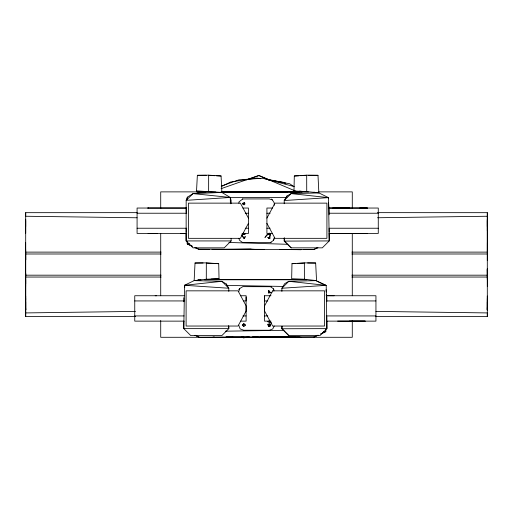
<?xml version="1.0" encoding="UTF-8"?>
<svg xmlns="http://www.w3.org/2000/svg" width="513" height="513" viewBox="0 0 513 513"><rect width="100%" height="100%" fill="white"/><g stroke="black" fill="none" stroke-linecap="round" stroke-linejoin="round"><path stroke-width="0.77" d="M25.65 242.649L25.65 286.517M25.695 233.146L25.695 220.545M137.093 212.651L25.695 212.677L25.695 216.249L137.086 217.775M135.49 316.502L25.695 316.515L25.695 277.046L161.133 277.046M186.174 232.267L186.181 229.074M186.2 212.311L186.206 209.118M192.272 246.259L187.283 243.938L187.271 241.565M228.804 326.255L228.804 328.634L221.879 335.56L190.721 335.56L183.795 328.634L183.789 321.151M228.804 291.41L228.804 288.242L226.4 284.048L221.879 281.316L194.151 280.617L184.526 285.279L183.795 328.634L228.804 328.634L228.574 325.697M246.112 296.899L246.112 321.132L240.507 321.132M270.986 295.744L264.58 295.744L264.58 321.132L270.986 321.132M320.747 333.969L325.736 331.642L325.736 329.243M329.147 232.331L329.147 229.138M329.166 214.774L329.173 209.195M487.305 226.611L487.299 219.205M487.35 286.517L487.305 268.562M377.51 212.651L487.305 212.677L487.305 252.12L351.867 252.12M206.297 279.239L206.329 262.868L195.03 263.015L194.151 280.617L206.297 279.239L219.032 278.739L218.718 263.695L206.329 262.868M231.062 203.674L231.132 200.538L230.273 197.447L221.885 192.446L208.631 191.535L208.656 175.157L197.358 175.311L196.53 191.125L205.604 191.432M326.768 319.971L326.781 316.771M326.819 301.593L326.839 296.803M326.916 320.901L326.896 328.634L319.971 335.56L288.813 335.56L281.932 328.756L281.964 326.3M25.701 219.205L25.695 226.611M487.305 260.604L487.35 242.649M25.701 308.698L25.695 309.82L25.695 301.901M487.305 220.545L487.305 230.824M487.305 296.027L487.292 309.769L487.305 301.901M487.305 307.563L487.279 310.141L487.305 298.489M25.695 299.682L25.695 296.027M315.662 263.015L304.363 262.868L291.98 263.695L291.66 278.739L304.395 279.239L316.54 280.617L315.662 263.015L307.601 262.983M284.221 203.719L284.215 200.538L287.017 195.966L291.14 193.613L318.868 192.914L317.989 175.311L306.691 175.157L294.308 175.985L293.987 191.035L306.723 191.535L318.868 192.914L328.506 197.64L329.224 240.93L322.299 247.85L291.14 247.85L284.26 241.097L284.292 237.987M238.936 203.328L238.981 201.878L242.777 198.935M184.802 287.171L184.526 285.279L221.879 281.316L228.804 288.242L184.526 285.279M25.695 276.911L25.855 273.73M269.614 291.16L268.357 292.795L270.37 292.436L268.761 290.531L268.568 293.019L271.935 292.487M187.322 198.646L187.463 197.127L193.048 193.613L221.885 192.446L221.071 175.985L208.656 175.157M269.889 238.481L267.741 237.41L268.876 238.398L269.889 238.481L270.383 233.947L269.216 233.139L268.081 233.934M268.491 292.038L268.761 290.531M286.716 197.531L287.017 195.966M244.855 237.84L245.233 236.41L243.855 238.66L241.879 235.326M238.725 291.743L239.738 288.524L242.88 286.645L271.197 286.716M243.008 204.655L242.636 203.347L244.663 202.911L244.015 204.931L242.636 203.347L243.848 202.904M238.782 238.314L239.597 240.328L242.527 242.514L270.428 242.527L273.365 240.482L274.288 237.66M268.876 238.398L270.383 233.947L266.946 234.614L264.92 237.468L269.216 233.139M187.463 197.127L186.168 200.346L186.123 240.93L193.048 247.85L224.207 247.85L231.132 240.93L231.087 238.558M328.249 198.185L328.506 197.64L291.14 193.613L284.215 200.538L328.506 197.64M273.365 240.482L274.269 238.68M274.243 326.024L272.711 328.98L269.325 330.25L243.752 330.244L240.142 328.897L238.731 325.191M248.439 223.328L240.366 238.333L188.431 238.333L188.431 203.135L240.366 203.135L248.439 218.134M266.907 218.134L274.987 203.135L326.916 203.135L326.916 238.333L274.987 238.333L266.907 223.328M320.862 333.886L325.755 331.616L325.749 329.275M238.769 289.691L239.738 288.524M241.302 235.724L243.829 233.139L245.124 234.031L242.258 234.614M242.322 325.223L243.88 323.799L245.471 325.127L243.803 326.505L242.322 325.223L243.88 323.799M242.117 234.351L243.829 233.139M270.761 322.318L267.895 321.747L269.197 320.843L270.332 321.651M148.122 233.434L157.158 233.428M221.558 186.456L230.658 181.98L256.878 178.037L260.771 178.71M195.581 193.67L199.397 191.881L206.098 191.862M196.915 280.746L198.98 279.777M313.623 337.291L317.9 335.297M318.066 335.188L314.578 336.81L199.377 337.291L195.1 335.297L199.377 337.291M232.1 337.291L233.171 337.285L212.715 337.323L214.21 336.772M221.206 186.123L239 179.819L262.541 178.242L294.263 186.578M221.103 188.681L258.597 175.523L298.393 192.253M246.445 179.928L259.148 175.517L270.197 180.23M262.374 336.669L259.347 337.676L253.858 336.797M268.568 326.486L270.364 325.922L270.037 324.081L267.908 324.261L268.568 326.486L267.908 324.261L270.037 324.081L268.357 326.262L270.364 325.922L269.825 323.857M268.325 234.422L270.383 233.947M263.259 336.823L259.347 337.676L255.448 336.817M249.305 336.759L243.835 337.843L241.687 336.772M258.013 336.849L254.897 337.432L252.601 336.778M242.207 234.537L245.124 234.031M256.359 336.823L254.044 337.15L257.154 336.804M197.184 280.278L200.981 279.848M254.999 337.291L261.944 336.81L301.054 337.285M270.428 242.527L271.191 242.45M255.019 249.581L264.285 249.575M187.283 241.533L187.283 243.938L189.618 243.739M212.715 337.323L213.087 337.298M230.273 197.447L186.168 200.346L193.048 193.613L230.273 197.447L230.395 203.77M281.926 326.371L281.932 328.756L326.896 328.634L326.204 285.356L281.887 288.242L281.894 291.422M287.389 191.92L288.024 191.881M294.308 175.985L298.996 175.773M300.554 175.702L306.806 175.414M308.371 175.343L317.989 175.311M291.98 263.695L295.886 263.515M297.444 263.445L303.696 263.156M211.074 279.059L219.032 278.739M316.54 280.617L288.813 281.316L284.677 283.67L281.887 288.242L288.813 281.316L326.204 285.356M213.626 249.498L219.776 249.369M295.712 337.285L287.806 337.304L299.746 337.15M248.33 337.06L225.887 337.06M231.587 249.587L225.387 249.568M195.03 263.015L203.09 262.983M197.358 175.311L206.297 175.311M225.284 331.186L283.869 330.308M264.637 337.06L286.337 337.06M377.517 217.749L487.305 216.249M25.695 312.924L135.483 311.417M300.176 279.591L288.248 279.579L300.06 279.572M221.148 249.376L211.965 249.575L220.16 249.562M225.874 249.337L251.075 249.126L258.02 249.581M186.296 208.047L147.725 208.034L148.513 208.041M183.962 233.421L186.257 233.409M359.639 208.06L367.545 208.034L332.68 208.047M224.662 279.566L213.831 279.572M286.164 337.188L261.925 337.291L261.944 336.81L292.955 337.285M229.869 197.64L286.357 197.543M205.604 191.881L160.716 191.881L160.716 208.656M220.968 191.881L301.785 191.881M318.618 191.881L352.284 191.881L352.284 208.656M199.044 192.048L215.813 192.054M221.398 192.054L308.428 192.061M225.13 192.112L287.908 192.112M242.489 198.948L269.21 198.922L272.397 199.929L274.256 202.93L274.269 205.309M328.762 208.034L349.872 208.047M186.751 208.041L137.08 208.041L137.08 233.428L186.751 233.428M242.835 208.041L248.439 208.041L248.439 233.428L242.033 233.428M272.512 208.041L266.907 208.041L266.907 233.428L272.512 233.428M328.711 208.047L378.273 208.041L378.273 233.428L329.282 233.415M137.08 213.228L186.751 213.228M245.24 213.228L248.439 213.228M266.907 213.228L270.114 213.228M329.397 213.228L378.273 213.228M137.08 228.234L186.751 228.234M245.24 228.234L248.439 228.234M266.907 228.234L270.088 228.234M328.955 228.234L378.273 228.234M180.922 233.415L186.347 233.409M231.132 240.93L186.123 240.93L186.059 233.191M209.785 249.581L199.397 249.581L195.12 247.587M213.78 249.581L220.192 249.581M224.373 249.581L251.325 249.581M254.525 249.581L258.52 249.581M303.26 249.581L313.648 249.581L317.919 247.587L313.642 249.581L198.441 249.1L194.953 247.478M25.695 252.12L161.133 252.12M25.695 253.993L161.133 253.993M351.867 253.993L487.305 253.993M25.695 275.18L161.133 275.18M351.867 275.18L487.305 275.18M351.867 277.046L487.305 277.046M225.63 279.617L287.325 279.636M204.572 279.777L306.787 279.758M184.424 295.744L134.752 295.744L134.752 321.132L184.148 321.138M240.507 295.744L246.112 295.744L246.112 300.939L243.726 300.939M326.268 295.744L375.939 295.744L375.939 321.132L326.268 321.132M155.17 295.744L156.664 295.744M134.752 300.939L184.071 300.939M267.786 300.939L264.58 300.939L264.58 295.744M326.268 300.939L375.939 300.939M134.752 315.937L184.071 315.937M242.931 315.937L246.112 315.937M264.58 315.937L267.786 315.937M326.268 315.937L375.939 315.937M375.907 316.502L487.305 316.515L487.305 212.651M349.289 321.125L365.256 321.132L337.631 321.112M212.818 337.291L160.716 337.291L160.716 320.51M225.643 337.291L288.248 337.278M289.762 337.291L352.284 337.291L352.284 320.51M366.789 233.428L367.584 233.428L329.224 233.409M215.345 337.298L224.585 337.304M326.165 295.7L334.168 295.744M226.015 337.15L258.001 337.291M223.11 249.568L225.258 249.587L220.071 249.581L251.075 249.126L251.094 249.581M375.914 311.397L487.305 312.924L487.305 316.515M221.462 192.074L223.803 192.112M226.656 285.414L283.061 286.446M228.888 242.457L287.857 244.316M196.53 191.125L208.631 191.535M209.407 175.452L214.851 175.702M216.403 175.773L221.071 175.985M206.995 263.156L213.248 263.445M214.806 263.515L218.718 263.695M323.408 331.443L325.755 331.616M269.203 179.999L283.067 182.211L285.831 183.744M268.555 180.063L289.576 183.712L293.564 186.322M267.895 321.747L270.902 322.292M265.619 178.89L285.632 183.083M187.271 243.912L192.157 246.182M316.476 280.919L325.755 285.26L316.745 281.053M314.014 192.061L315.399 192.708M225.701 191.907L226.137 192.151M300.881 191.118L302.208 191.984M270.518 286.652L273.423 288.838L273.98 289.954M245.471 325.127L243.803 323.838L243.803 326.505M271.3 199.018L272.397 199.929M299.855 190.964L301.054 192.003M284.215 240.93L291.14 247.85M281.887 328.634L288.813 335.56M269.197 320.843L271.717 323.434M241.937 235.217L244.663 238.558M244.451 202.686L244.804 204.007M273.423 288.838L273.936 291.07M244.663 202.911L244.874 204.078M226.4 284.048L226.675 285.6M326.024 289.698L326.262 292.006M326.499 294.315L326.659 295.86M328.576 202.776L328.955 208.137M25.695 212.651L25.695 316.515M487.183 269.402L487.305 279.502M25.817 259.77L25.695 249.664M329.09 233.351L329.224 240.93L284.26 241.097L284.26 237.917M25.695 308.608L25.714 309.903L25.695 298.489M183.795 297.764L183.821 301.727M306.691 175.157L306.723 191.535M304.363 262.868L304.395 279.239M25.695 279.502L25.701 283.811M352.284 233.428L352.284 295.744M160.716 233.428L160.716 295.744M246.112 311.032L238.038 326.037L186.104 326.037L186.104 290.839L238.038 290.839L246.112 305.844L246.112 311.032M272.659 290.839L264.58 305.844L264.58 311.032L272.659 326.037L324.588 326.037L324.588 290.839L272.659 290.839M187.283 197.531L187.271 199.121L187.283 197.531M224.771 191.875L221.616 191.913L224.771 191.875M294.609 249.581L288.421 249.6L301.131 249.677L294.609 249.581M297.758 191.881L289.787 191.881L299.925 191.958L297.758 191.881M288.133 249.587L279.848 249.575L290.14 249.594L288.133 249.587M243.835 337.843L242.758 336.663L243.835 337.843"/></g></svg>
